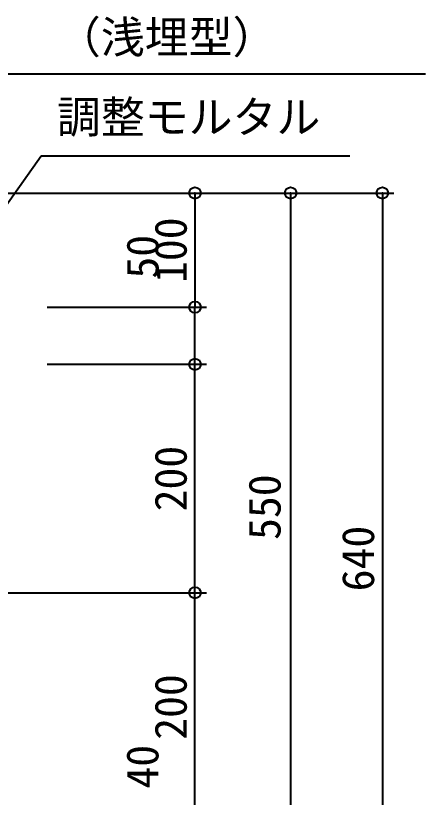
# Model space of a CAD drawing. Units: millimetres at full size, sheet at 1:20. Extents: x -5817 to 7940, y -3160 to 3160.
# Drawn here: x -3002 to -2644, y 1970 to 2655 of the extents above; entities that cross this region are included whole.
import ezdxf
from ezdxf.enums import TextEntityAlignment as Align

# ---------------------------------------------------------------- set-up
doc = ezdxf.new("R2010")
doc.units = ezdxf.units.MM
doc.header["$LTSCALE"] = 20
doc.header["$PDMODE"] = 32
doc.header["$PDSIZE"] = 10
doc.layers.add('0-E_寸法', color=1, linetype='Continuous', lineweight=40)
doc.styles.add('ＭＳ ゴシック', font='')
doc.styles.get('ＭＳ ゴシック').set_extended_font_data('MS Gothic')

msp = doc.modelspace()

# ---------------------------------------------------------------- linework, layer by layer
at = {"layer": '0-E_寸法'}
for p, q in [((-3015.25, 2604.07), (-2643.54, 2604.07)), ((-3090.36, 2376.47), (-2979.41, 2532.23)), ((-2979.41, 2532.23), (-2709.64, 2532.23)), ((-3046.25, 2499.64), (-2835.02, 2499.64)), ((-3046.25, 2499.64), (-2751.36, 2499.64)), ((-3046.25, 2499.64), (-2671.13, 2499.64)), ((-2845.02, 2499.64), (-2845.02, 2399.64)), ((-2761.36, 2499.64), (-2761.36, 1949.64)), ((-2681.13, 2499.64), (-2681.13, 1859.65)), ((-2974.25, 2399.64), (-2835.02, 2399.64)), ((-2974.25, 2399.64), (-2835.02, 2399.64)), ((-2845.02, 2349.64), (-2845.02, 2399.64)), ((-2974.25, 2349.64), (-2835.02, 2349.64)), ((-2974.25, 2349.64), (-2835.02, 2349.64)), ((-2845.02, 2149.64), (-2845.02, 2349.64)), ((-3036.98, 2149.64), (-2835.02, 2149.64)), ((-3036.98, 2149.64), (-2835.02, 2149.64)), ((-2845.02, 1949.64), (-2845.02, 2149.64))]:
    msp.add_line(p, q, dxfattribs=at)
for p in [(-2845.02, 2499.64), (-2761.36, 2499.64), (-2681.13, 2499.64), (-2845.02, 2399.64), (-2845.02, 2349.64), (-2845.02, 2149.64)]:
    msp.add_point(p, dxfattribs=at)

# ---------------------------------------------------------------- texts
at = {"layer": '0-E_寸法', "style": 'ＭＳ ゴシック'}
for s, p in [('（浅埋型）', (-2965.76, 2613.66)), ('調整モルタル', (-2965.76, 2543.7))]:
    msp.add_text(s, height=28.15, dxfattribs=at).set_placement(p, align=Align.BOTTOM_LEFT)
for s, p in [('100', (-2843.8, 2420.84)), ('50', (-2868.44, 2424.71)), ('200', (-2843.8, 2220.84)), ('550', (-2761.68, 2195.84)), ('640', (-2679.92, 2150.84)), ('200', (-2843.8, 2020.84)), ('40', (-2868.53, 1978.13))]:
    msp.add_text(s, height=28.15, rotation=90, dxfattribs=at).set_placement(p, align=Align.BOTTOM_LEFT)

doc.saveas('drawing.dxf')
